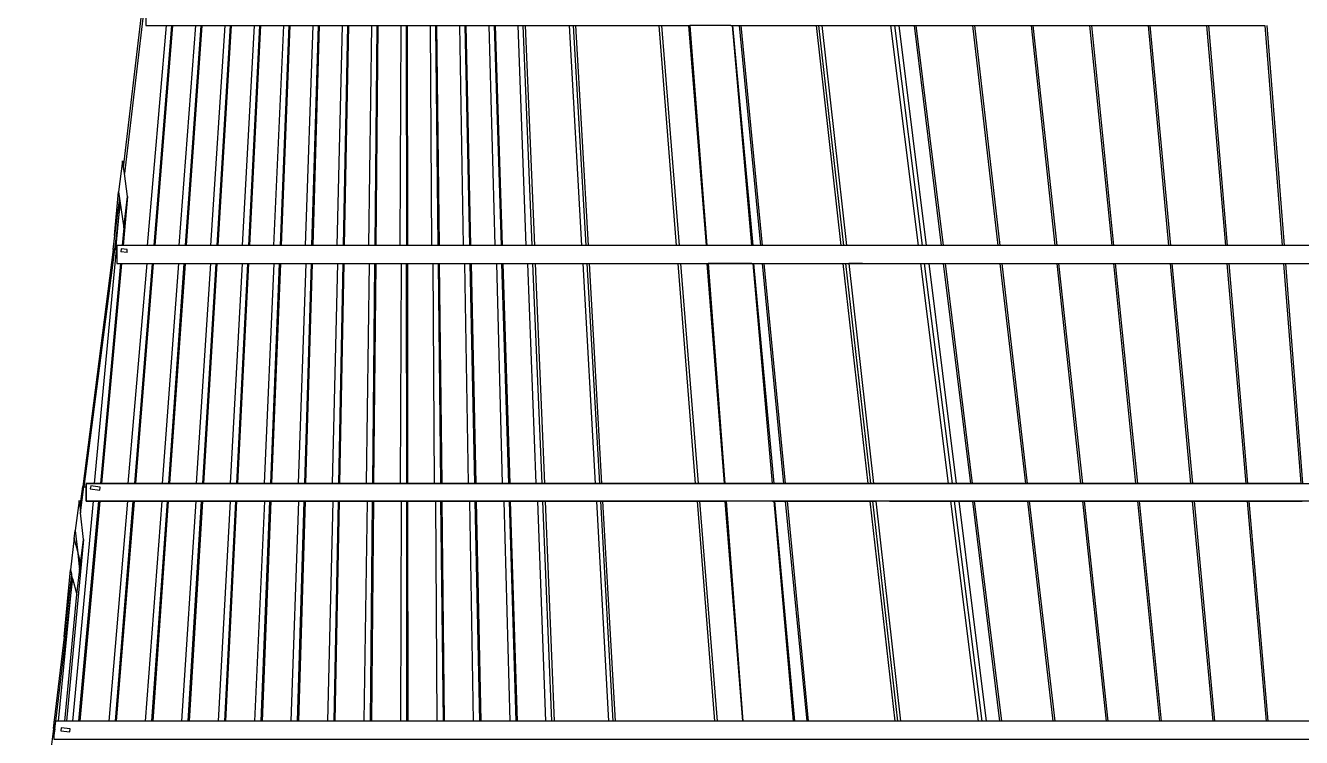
# Model space of a CAD drawing. Header units: millimetres. Extents: x 90964 to 877642, y 656808 to 1438307.
# Drawn here: x 800742 to 822200, y 1217754 to 1229727 of the extents above; entities that cross this region are included whole.
import ezdxf

# ---------------------------------------------------------------- set-up
doc = ezdxf.new("R2010")
doc.units = ezdxf.units.MM
doc.header["$LTSCALE"] = 300
doc.layers.add('ProfileEdges', color=7, linetype='Continuous')
doc.layers.add('SectionCutEdges', color=7, linetype='Continuous')

msp = doc.modelspace()

# ---------------------------------------------------------------- linework, layer by layer
at = {"color": 251}
for p, q in [((802794.7, 1226026.5), (803112.3, 1229726.5)), ((803196.8, 1229726.5), (802897.5, 1226026.5)), ((803214.4, 1229726.5), (802915.1, 1226026.5)), ((803326, 1226026.5), (803605.8, 1229726.5)), ((803690.2, 1229726.5), (803428.7, 1226026.5)), ((803707.8, 1229726.5), (803446.3, 1226026.5)), ((803857.3, 1226026.5), (804099.3, 1229726.5)), ((804183.6, 1229726.5), (803959.9, 1226026.5)), ((804201.2, 1229726.5), (803977.6, 1226026.5)), ((804388.6, 1226026.5), (804592.8, 1229726.5)), ((804677, 1229726.5), (804491.1, 1226026.5)), ((804694.7, 1229726.5), (804508.8, 1226026.5)), ((804919.8, 1226026.5), (805086.2, 1229726.5)), ((805170.4, 1229726.5), (805022.3, 1226026.5)), ((805188.1, 1229726.5), (805040, 1226026.5)), ((805451.1, 1226026.5), (805579.7, 1229726.5)), ((805663.8, 1229726.5), (805553.5, 1226026.5)), ((805681.5, 1229726.5), (805571.2, 1226026.5)), ((805982.4, 1226026.5), (806073.2, 1229726.5)), ((806157.3, 1229726.5), (806084.8, 1226026.5)), ((806174.9, 1229726.5), (806102.5, 1226026.5)), ((806513.6, 1226026.5), (806566.6, 1229726.5)), ((806650.7, 1229726.5), (806616, 1226026.5)), ((806668.4, 1229726.5), (806633.7, 1226026.5)), ((807044.9, 1226026.5), (807060.1, 1229726.5)), ((807144.2, 1229726.5), (807147.3, 1226026.5)), ((807161.8, 1229726.5), (807165, 1226026.5)), ((807576.2, 1226026.5), (807553.6, 1229726.5)), ((807637.6, 1229726.5), (807678.6, 1226026.5)), ((807655.3, 1229726.5), (807696.2, 1226026.5)), ((808107.4, 1226026.5), (808047, 1229726.5)), ((808131.1, 1229726.5), (808209.8, 1226026.5)), ((808148.8, 1229726.5), (808227.5, 1226026.5)), ((808638.7, 1226026.5), (808540.5, 1229726.5)), ((808624.6, 1229726.5), (808741.1, 1226026.5)), ((808642.3, 1229726.5), (808758.8, 1226026.5)), ((809161.4, 1226026.5), (809025.4, 1229726.5)), ((809264.5, 1226026.5), (809110.2, 1229726.5)), ((809146.7, 1229726.5), (809301, 1226026.5)), ((810095.9, 1226026.5), (809891.7, 1229726.5)), ((809952.7, 1229726.5), (810164.5, 1226026.5)), ((809990.7, 1229726.5), (810202.5, 1226026.5)), ((811690.3, 1226026.5), (811398.8, 1229726.5)), ((811738.9, 1226026.5), (811442.1, 1229726.5)), ((812194.7, 1226026.5), (811898.7, 1229726.5)), ((811916.4, 1229726.5), (812197.7, 1226026.5)), ((812954.3, 1226026.5), (812629.2, 1229726.5)), ((812631.6, 1229726.5), (812972.2, 1226026.5)), ((812744.9, 1229726.5), (813104.3, 1226026.5)), ((813133.4, 1226026.5), (812777, 1229726.5)), ((814035.5, 1229726.5), (814455.6, 1226026.5)), ((814079.3, 1229726.5), (814499.3, 1226026.5)), ((814133.9, 1229726.5), (814546.1, 1226026.5)), ((815758.6, 1226026.5), (815292.2, 1229726.5)), ((815354.8, 1229726.5), (815821.2, 1226026.5)), ((815895.2, 1226026.5), (815434.6, 1229726.5)), ((815684, 1229726.5), (816139.8, 1226026.5)), ((815715.7, 1229726.5), (816171.5, 1226026.5)), ((816667.7, 1229726.5), (817095.8, 1226026.5)), ((816699.4, 1229726.5), (817127.5, 1226026.5)), ((817651.4, 1229726.5), (818051.8, 1226026.5)), ((817683.1, 1229726.5), (818083.6, 1226026.5)), ((818635.1, 1229726.5), (819007.9, 1226026.5)), ((818666.8, 1229726.5), (819039.6, 1226026.5)), ((819618.8, 1229726.5), (819963.9, 1226026.5)), ((819650.5, 1229726.5), (819995.6, 1226026.5)), ((820602.5, 1229726.5), (820919.9, 1226026.5)), ((820634.2, 1229726.5), (820951.6, 1226026.5)), ((821586.2, 1229726.5), (821875.9, 1226026.5)), ((821617.9, 1229726.5), (821907.7, 1226026.5)), ((802240.5, 1226193.7), (802307.7, 1226930.6)), ((802458.9, 1226849.2), (802384, 1226026.5)), ((802263, 1225958.8), (802334.9, 1226731.9)), ((802393.6, 1226326.6), (802366.3, 1226026.5)), ((801904.5, 1222026.5), (802269.9, 1225956.6)), ((802238.1, 1225958.7), (802246.7, 1225958.7)), ((802246.7, 1225958), (802243.4, 1225958.1)), ((802246.7, 1225958.7), (802246.7, 1225958)), ((802246.7, 1225958.7), (802252.9, 1225958.7)), ((802258.8, 1225958), (802246.7, 1225958)), ((802252.9, 1225958.7), (802263, 1225958.8)), ((802252.9, 1225958.7), (802258.8, 1225958)), ((802270, 1225957.9), (802258.8, 1225958)), ((802269.8, 1225956.6), (802269.9, 1225956.6)), ((802269.9, 1225956.6), (802275.5, 1225955.9)), ((802337.6, 1225726.5), (802000.5, 1222026.5)), ((802356.5, 1225726.5), (802019.4, 1222026.5)), ((802470.8, 1222026.5), (802788.2, 1225726.5)), ((802871.8, 1225726.5), (802572.5, 1222026.5)), ((802890.8, 1225726.5), (802591.5, 1222026.5)), ((803043, 1222026.5), (803322.5, 1225726.5)), ((803406.1, 1225726.5), (803144.6, 1222026.5)), ((803425, 1225726.5), (803163.5, 1222026.5)), ((803615.1, 1222026.5), (803856.9, 1225726.5)), ((803940.3, 1225726.5), (803716.6, 1222026.5)), ((803959.3, 1225726.5), (803735.6, 1222026.5)), ((804187.3, 1222026.5), (804391.2, 1225726.5)), ((804474.6, 1225726.5), (804288.7, 1222026.5)), ((804493.6, 1225726.5), (804307.7, 1222026.5)), ((804759.4, 1222026.5), (804925.6, 1225726.5)), ((805008.9, 1225726.5), (804860.8, 1222026.5)), ((805027.9, 1225726.5), (804879.8, 1222026.5)), ((805331.5, 1222026.5), (805459.9, 1225726.5)), ((805543.2, 1225726.5), (805432.9, 1222026.5)), ((805562.2, 1225726.5), (805451.9, 1222026.5)), ((805903.7, 1222026.5), (805994.2, 1225726.5)), ((806077.5, 1225726.5), (806005, 1222026.5)), ((806096.5, 1225726.5), (806024, 1222026.5)), ((806475.8, 1222026.5), (806528.6, 1225726.5)), ((806611.8, 1225726.5), (806577.1, 1222026.5)), ((806630.8, 1225726.5), (806596.1, 1222026.5)), ((807047.9, 1222026.5), (807062.9, 1225726.5)), ((807146.1, 1225726.5), (807149.2, 1222026.5)), ((807165.1, 1225726.5), (807168.2, 1222026.5)), ((807620.1, 1222026.5), (807597.2, 1225726.5)), ((807680.5, 1225726.5), (807721.4, 1222026.5)), ((807699.4, 1225726.5), (807740.4, 1222026.5)), ((808192.2, 1222026.5), (808131.5, 1225726.5)), ((808214.8, 1225726.5), (808293.5, 1222026.5)), ((808233.8, 1225726.5), (808312.5, 1222026.5)), ((808764.3, 1222026.5), (808665.9, 1225726.5)), ((808749.1, 1225726.5), (808865.7, 1222026.5)), ((808768.1, 1225726.5), (808884.6, 1222026.5)), ((809327.2, 1222026.5), (809191, 1225726.5)), ((809429.3, 1222026.5), (809275, 1225726.5)), ((809313.5, 1225726.5), (809467.8, 1222026.5)), ((810325, 1222026.5), (810120.3, 1225726.5)), ((810180.8, 1225726.5), (810392.6, 1222026.5)), ((810219.1, 1225726.5), (810430.9, 1222026.5)), ((812011.3, 1222026.5), (811719.5, 1225726.5)), ((812058.5, 1222026.5), (811761.7, 1225726.5)), ((812498.5, 1222026.5), (812202.9, 1225726.5)), ((812220.3, 1225726.5), (812501.6, 1222026.5)), ((813305.8, 1222026.5), (812980.7, 1225726.5)), ((812983.5, 1225726.5), (813323.6, 1222026.5)), ((813132.2, 1225726.5), (813491.6, 1222026.5)), ((813522, 1222026.5), (813165.5, 1225726.5)), ((814489, 1225726.5), (814909, 1222026.5)), ((814532.4, 1225726.5), (814952.5, 1222026.5)), ((814587.8, 1225726.5), (815000.3, 1222026.5)), ((816262.6, 1222026.5), (815796.2, 1225726.5)), ((815856.6, 1225726.5), (816323, 1222026.5)), ((816398.7, 1222026.5), (815938.2, 1225726.5)), ((816176, 1225726.5), (816631.7, 1222026.5)), ((816206.6, 1225726.5), (816662.4, 1222026.5)), ((817129.8, 1225726.5), (817557.9, 1222026.5)), ((817160.4, 1225726.5), (817588.5, 1222026.5)), ((818083.5, 1225726.5), (818484, 1222026.5)), ((818114.2, 1225726.5), (818514.6, 1222026.5)), ((819037.3, 1225726.5), (819410.1, 1222026.5)), ((819068, 1225726.5), (819440.7, 1222026.5)), ((819991.1, 1225726.5), (820336.2, 1222026.5)), ((820021.8, 1225726.5), (820366.8, 1222026.5)), ((820944.9, 1225726.5), (821262.3, 1222026.5)), ((820975.5, 1225726.5), (821292.9, 1222026.5)), ((821898.7, 1225726.5), (822188.4, 1222026.5)), ((821929.3, 1225726.5), (822219, 1222026.5)), ((801698.1, 1221973.6), (801704.2, 1221973.6)), ((801730.8, 1221969.9), (801762, 1221970)), ((801539.7, 1218026.5), (801883.7, 1221726.5)), ((801971.7, 1221726.5), (801634.6, 1218026.5)), ((801991.9, 1221726.5), (801654.8, 1218026.5)), ((802147, 1218026.5), (802464.1, 1221726.5)), ((802546.8, 1221726.5), (802247.5, 1218026.5)), ((802567, 1221726.5), (802267.7, 1218026.5)), ((802760, 1218026.5), (803039.3, 1221726.5)), ((803121.9, 1221726.5), (802860.4, 1218026.5)), ((803142.2, 1221726.5), (802880.7, 1218026.5)), ((803373, 1218026.5), (803614.5, 1221726.5)), ((803697.1, 1221726.5), (803473.4, 1218026.5)), ((803717.3, 1221726.5), (803493.6, 1218026.5)), ((803986, 1218026.5), (804189.7, 1221726.5)), ((804272.2, 1221726.5), (804086.3, 1218026.5)), ((804292.4, 1221726.5), (804106.6, 1218026.5)), ((804599, 1218026.5), (804764.9, 1221726.5)), ((804847.4, 1221726.5), (804699.3, 1218026.5)), ((804867.6, 1221726.5), (804719.5, 1218026.5)), ((805212, 1218026.5), (805340.1, 1221726.5)), ((805422.5, 1221726.5), (805312.2, 1218026.5)), ((805442.8, 1221726.5), (805332.5, 1218026.5)), ((805825, 1218026.5), (805915.3, 1221726.5)), ((805997.7, 1221726.5), (805925.2, 1218026.5)), ((806017.9, 1221726.5), (805945.4, 1218026.5)), ((806438, 1218026.5), (806490.5, 1221726.5)), ((806572.9, 1221726.5), (806538.2, 1218026.5)), ((806593.1, 1221726.5), (806558.4, 1218026.5)), ((807051, 1218026.5), (807065.7, 1221726.5)), ((807148.1, 1221726.5), (807151.2, 1218026.5)), ((807168.3, 1221726.5), (807171.4, 1218026.5)), ((807664, 1218026.5), (807640.9, 1221726.5)), ((807723.2, 1221726.5), (807764.2, 1218026.5)), ((807743.5, 1221726.5), (807784.4, 1218026.5)), ((808277, 1218026.5), (808216.1, 1221726.5)), ((808298.4, 1221726.5), (808377.2, 1218026.5)), ((808318.7, 1221726.5), (808397.4, 1218026.5)), ((808890, 1218026.5), (808791.3, 1221726.5)), ((808873.7, 1221726.5), (808990.2, 1218026.5)), ((808893.9, 1221726.5), (809010.4, 1218026.5)), ((809493.1, 1218026.5), (809356.6, 1221726.5)), ((809594.1, 1218026.5), (809439.8, 1221726.5)), ((809480.2, 1221726.5), (809634.5, 1218026.5)), ((810554, 1218026.5), (810349.1, 1221726.5)), ((810408.9, 1221726.5), (810620.7, 1218026.5)), ((810447.6, 1221726.5), (810659.4, 1218026.5)), ((812332.3, 1218026.5), (812040.1, 1221726.5)), ((812378.3, 1218026.5), (812081.5, 1221726.5)), ((812802.3, 1218026.5), (812507.1, 1221726.5)), ((812524.3, 1221726.5), (812805.5, 1218026.5)), ((813657.2, 1218026.5), (813332.1, 1221726.5)), ((813335.3, 1221726.5), (813674.9, 1218026.5)), ((813519.7, 1221726.5), (813879, 1218026.5)), ((813910.5, 1218026.5), (813554.1, 1221726.5)), ((814942.5, 1221726.5), (815362.5, 1218026.5)), ((814985.6, 1221726.5), (815405.7, 1218026.5)), ((815041.7, 1221726.5), (815454.4, 1218026.5)), ((816766.6, 1218026.5), (816300.2, 1221726.5)), ((816358.5, 1221726.5), (816824.9, 1218026.5)), ((816902.2, 1218026.5), (816441.7, 1221726.5)), ((816668, 1221726.5), (817123.8, 1218026.5)), ((816697.5, 1221726.5), (817153.3, 1218026.5)), ((817591.9, 1221726.5), (818020, 1218026.5)), ((817621.4, 1221726.5), (818049.5, 1218026.5)), ((818515.8, 1221726.5), (818916.2, 1218026.5)), ((818545.3, 1221726.5), (818945.7, 1218026.5)), ((819439.6, 1221726.5), (819812.4, 1218026.5)), ((819469.2, 1221726.5), (819841.9, 1218026.5)), ((820363.5, 1221726.5), (820708.6, 1218026.5)), ((820393, 1221726.5), (820738.1, 1218026.5)), ((821287.3, 1221726.5), (821604.7, 1218026.5)), ((821316.9, 1221726.5), (821634.3, 1218026.5)), ((801562.8, 1221098.2), (801575.6, 1221233.5)), ((801719.4, 1221080.5), (801429.2, 1218026.5)), ((801390.3, 1219449.1), (801497, 1220572.5)), ((801299.2, 1218026.5), (801534.2, 1220429.7)), ((801401.3, 1218026.5), (801604.2, 1220161))]:
    msp.add_line(p, q, dxfattribs=at)
at = {"layer": 'ProfileEdges'}
for points in [[(822792.2, 1226026.5), (802275.5, 1226026.5), (802275.5, 1225726.5), (822792.2, 1225726.5)], [(801762, 1222026.5), (822792.2, 1222026.5), (822792.2, 1221726.5), (801762, 1221726.5)], [(801220.1, 1217726.5), (822792.2, 1217726.5), (822792.2, 1218026.5), (801220.1, 1218026.5)]]:
    msp.add_lwpolyline(points, close=True, dxfattribs=at)
at = {"layer": 'SectionCutEdges', "color": 251}
for p, q in [((802389.2, 1227338.9), (802697, 1229949.8)), ((802723.4, 1229947), (802403.8, 1227236.1)), ((802766.1, 1229945.7), (802766.1, 1229726.5)), ((802766.1, 1229726.5), (803112.3, 1229726.5)), ((803112.3, 1229726.5), (803156.4, 1229726.5)), ((803156.4, 1229726.5), (803196.8, 1229726.5)), ((803196.8, 1229726.5), (803214.4, 1229726.5)), ((803214.4, 1229726.5), (803605.8, 1229726.5)), ((803605.8, 1229726.5), (803646.9, 1229726.5)), ((803646.9, 1229726.5), (803690.2, 1229726.5)), ((803690.2, 1229726.5), (803707.8, 1229726.5)), ((803707.8, 1229726.5), (804099.3, 1229726.5)), ((804099.3, 1229726.5), (804137.4, 1229726.5)), ((804137.4, 1229726.5), (804183.6, 1229726.5)), ((804183.6, 1229726.5), (804201.2, 1229726.5)), ((804201.2, 1229726.5), (804592.8, 1229726.5)), ((804592.8, 1229726.5), (804627.9, 1229726.5)), ((804627.9, 1229726.5), (804677, 1229726.5)), ((804677, 1229726.5), (804694.7, 1229726.5)), ((804694.7, 1229726.5), (805086.2, 1229726.5)), ((805086.2, 1229726.5), (805118.4, 1229726.5)), ((805118.4, 1229726.5), (805170.4, 1229726.5)), ((805170.4, 1229726.5), (805188.1, 1229726.5)), ((805188.1, 1229726.5), (805579.7, 1229726.5)), ((805579.7, 1229726.5), (805608.9, 1229726.5)), ((805608.9, 1229726.5), (805663.8, 1229726.5)), ((805663.8, 1229726.5), (805681.5, 1229726.5)), ((805681.5, 1229726.5), (806073.2, 1229726.5)), ((806073.2, 1229726.5), (806099.4, 1229726.5)), ((806099.4, 1229726.5), (806157.3, 1229726.5)), ((806157.3, 1229726.5), (806174.9, 1229726.5)), ((806174.9, 1229726.5), (806566.6, 1229726.5)), ((806566.6, 1229726.5), (806589.9, 1229726.5)), ((806589.9, 1229726.5), (806650.7, 1229726.5)), ((806650.7, 1229726.5), (806668.4, 1229726.5)), ((806668.4, 1229726.5), (807060.1, 1229726.5)), ((807060.1, 1229726.5), (807080.4, 1229726.5)), ((807080.4, 1229726.5), (807144.2, 1229726.5)), ((807144.2, 1229726.5), (807161.8, 1229726.5)), ((807161.8, 1229726.5), (807553.6, 1229726.5)), ((807553.6, 1229726.5), (807570.9, 1229726.5)), ((807570.9, 1229726.5), (807637.6, 1229726.5)), ((807637.6, 1229726.5), (807655.3, 1229726.5)), ((807655.3, 1229726.5), (808047, 1229726.5)), ((808047, 1229726.5), (808061.4, 1229726.5)), ((808061.4, 1229726.5), (808131.1, 1229726.5)), ((808131.1, 1229726.5), (808148.8, 1229726.5)), ((808148.8, 1229726.5), (808540.5, 1229726.5)), ((808540.5, 1229726.5), (808551.9, 1229726.5)), ((808551.9, 1229726.5), (808624.6, 1229726.5)), ((808624.6, 1229726.5), (808642.3, 1229726.5)), ((808642.3, 1229726.5), (809025.4, 1229726.5)), ((809025.4, 1229726.5), (809034.2, 1229726.5)), ((809034.2, 1229726.5), (809110.2, 1229726.5)), ((809110.2, 1229726.5), (809123.3, 1229726.5)), ((809123.3, 1229726.5), (809146.7, 1229726.5)), ((809146.7, 1229726.5), (809815.4, 1229726.5)), ((809815.4, 1229726.5), (809891.7, 1229726.5)), ((809891.7, 1229726.5), (809913.2, 1229726.5)), ((809913.2, 1229726.5), (809952.7, 1229726.5)), ((809952.7, 1229726.5), (809990.7, 1229726.5)), ((809990.7, 1229726.5), (810103.1, 1229726.5)), ((810103.1, 1229726.5), (811280.9, 1229726.5)), ((811280.9, 1229726.5), (811398.8, 1229726.5)), ((811398.8, 1229726.5), (811409.6, 1229726.5)), ((811409.6, 1229726.5), (811442.1, 1229726.5)), ((811442.1, 1229726.5), (811447.9, 1229726.5)), ((811447.9, 1229726.5), (811470.8, 1229726.5)), ((811470.8, 1229726.5), (811898.7, 1229726.5)), ((811898.7, 1229726.5), (811916.1, 1229726.5)), ((811916.1, 1229726.5), (811916.4, 1229726.5)), ((812602.7, 1229726.5), (811916.4, 1229726.5)), ((812602.7, 1229726.5), (812629.2, 1229726.5)), ((812629.2, 1229726.5), (812631.6, 1229726.5)), ((812631.6, 1229726.5), (812732.9, 1229726.5)), ((812732.9, 1229726.5), (812744.9, 1229726.5)), ((812744.9, 1229726.5), (812762.6, 1229726.5)), ((812762.6, 1229726.5), (812777, 1229726.5)), ((812777, 1229726.5), (813078, 1229726.5)), ((813078, 1229726.5), (813712.6, 1229726.5)), ((813712.6, 1229726.5), (814035.5, 1229726.5)), ((814035.5, 1229726.5), (814079.3, 1229726.5)), ((814079.3, 1229726.5), (814095, 1229726.5)), ((814095, 1229726.5), (814133.9, 1229726.5)), ((814133.9, 1229726.5), (814378.4, 1229726.5)), ((814378.4, 1229726.5), (815156.2, 1229726.5)), ((815156.2, 1229726.5), (815292.2, 1229726.5)), ((815292.2, 1229726.5), (815325.6, 1229726.5)), ((815325.6, 1229726.5), (815354.8, 1229726.5)), ((815354.8, 1229726.5), (815385.9, 1229726.5)), ((815385.9, 1229726.5), (815434.6, 1229726.5)), ((815434.6, 1229726.5), (815684, 1229726.5)), ((815684, 1229726.5), (815715.7, 1229726.5)), ((815715.7, 1229726.5), (815748.1, 1229726.5)), ((815748.1, 1229726.5), (815801.1, 1229726.5)), ((815801.1, 1229726.5), (816667.7, 1229726.5)), ((816667.7, 1229726.5), (816699.4, 1229726.5)), ((816699.4, 1229726.5), (816734.1, 1229726.5)), ((816734.1, 1229726.5), (816784.7, 1229726.5)), ((816784.7, 1229726.5), (817651.4, 1229726.5)), ((817651.4, 1229726.5), (817683.1, 1229726.5)), ((817683.1, 1229726.5), (817720.2, 1229726.5)), ((817720.2, 1229726.5), (817768.3, 1229726.5)), ((817768.3, 1229726.5), (818635.1, 1229726.5)), ((818635.1, 1229726.5), (818666.8, 1229726.5)), ((818666.8, 1229726.5), (818706.3, 1229726.5)), ((818706.3, 1229726.5), (818751.9, 1229726.5)), ((818751.9, 1229726.5), (819618.8, 1229726.5)), ((819618.8, 1229726.5), (819650.5, 1229726.5)), ((819650.5, 1229726.5), (819692.4, 1229726.5)), ((819692.4, 1229726.5), (819735.5, 1229726.5)), ((819735.5, 1229726.5), (820602.5, 1229726.5)), ((820602.5, 1229726.5), (820634.2, 1229726.5)), ((820634.2, 1229726.5), (820678.5, 1229726.5)), ((820678.5, 1229726.5), (820719.1, 1229726.5)), ((820719.1, 1229726.5), (821586.2, 1229726.5)), ((802372.9, 1227453.2), (802307.7, 1226930.6)), ((802389.2, 1227338.9), (802372.9, 1227453.2)), ((802388.4, 1227331.9), (802389.2, 1227338.6)), ((802388.4, 1227331.9), (802403.5, 1227233)), ((802389.2, 1227338.6), (802389.2, 1227338.9)), ((802403.8, 1227236.1), (802389.2, 1227338.9)), ((802403.8, 1227235.8), (802403.5, 1227233)), ((802403.8, 1227235.8), (802403.8, 1227236.1)), ((802458.9, 1226849.2), (802403.8, 1227236.1)), ((802320.3, 1226828.2), (802240.5, 1226193.7)), ((802307.7, 1226930.6), (802393.6, 1226326.6)), ((802334.9, 1226731.9), (802320.3, 1226828.2)), ((802393.6, 1226326.6), (802458.9, 1226849.2)), ((802334.9, 1226731.9), (802238.1, 1225958.7)), ((802240.5, 1226193.7), (802211.4, 1225961.6)), ((802216.7, 1225961), (801704.2, 1221973.6)), ((801730.8, 1221969.9), (802243.4, 1225958.1)), ((802211.4, 1225961.6), (802216.7, 1225961)), ((802238.1, 1225958.7), (802216.7, 1225961)), ((802216.7, 1225961), (802238.1, 1225958.7)), ((802216.7, 1225961), (802216.7, 1225961)), ((802243.4, 1225958.1), (802238.1, 1225958.7)), ((802295.8, 1226026.5), (802275.5, 1226026.5)), ((802275.5, 1226026.5), (802275.5, 1225955.9)), ((802275.5, 1225955.9), (802275.5, 1225726.5)), ((802366.3, 1226026.5), (802295.8, 1226026.5)), ((802349.3, 1225971.3), (802342.9, 1225921.7)), ((802449.4, 1225909.7), (802342.9, 1225921.7)), ((802449.4, 1225960), (802349.3, 1225971.3)), ((802384, 1226026.5), (802366.3, 1226026.5)), ((802794.7, 1226026.5), (802384, 1226026.5)), ((802449.4, 1225909.7), (802449.4, 1225960)), ((802827.1, 1226026.5), (802794.7, 1226026.5)), ((802897.5, 1226026.5), (802827.1, 1226026.5)), ((802915.1, 1226026.5), (802897.5, 1226026.5)), ((803326, 1226026.5), (802915.1, 1226026.5)), ((803358.3, 1226026.5), (803326, 1226026.5)), ((803428.7, 1226026.5), (803358.3, 1226026.5)), ((803446.3, 1226026.5), (803428.7, 1226026.5)), ((803857.3, 1226026.5), (803446.3, 1226026.5)), ((803889.6, 1226026.5), (803857.3, 1226026.5)), ((803959.9, 1226026.5), (803889.6, 1226026.5)), ((803977.6, 1226026.5), (803959.9, 1226026.5)), ((804388.6, 1226026.5), (803977.6, 1226026.5)), ((804420.8, 1226026.5), (804388.6, 1226026.5)), ((804491.1, 1226026.5), (804420.8, 1226026.5)), ((804508.8, 1226026.5), (804491.1, 1226026.5)), ((804919.8, 1226026.5), (804508.8, 1226026.5)), ((804952.1, 1226026.5), (804919.8, 1226026.5)), ((805022.3, 1226026.5), (804952.1, 1226026.5)), ((805040, 1226026.5), (805022.3, 1226026.5)), ((805451.1, 1226026.5), (805040, 1226026.5)), ((805483.4, 1226026.5), (805451.1, 1226026.5)), ((805553.5, 1226026.5), (805483.4, 1226026.5)), ((805571.2, 1226026.5), (805553.5, 1226026.5)), ((805982.4, 1226026.5), (805571.2, 1226026.5)), ((806014.6, 1226026.5), (805982.4, 1226026.5)), ((806084.8, 1226026.5), (806014.6, 1226026.5)), ((806102.5, 1226026.5), (806084.8, 1226026.5)), ((806513.6, 1226026.5), (806102.5, 1226026.5)), ((806545.9, 1226026.5), (806513.6, 1226026.5)), ((806616, 1226026.5), (806545.9, 1226026.5)), ((806633.7, 1226026.5), (806616, 1226026.5)), ((807044.9, 1226026.5), (806633.7, 1226026.5)), ((807077.1, 1226026.5), (807044.9, 1226026.5)), ((807147.3, 1226026.5), (807077.1, 1226026.5)), ((807165, 1226026.5), (807147.3, 1226026.5)), ((807576.2, 1226026.5), (807165, 1226026.5)), ((807608.4, 1226026.5), (807576.2, 1226026.5)), ((807678.6, 1226026.5), (807608.4, 1226026.5)), ((807696.2, 1226026.5), (807678.6, 1226026.5)), ((808107.4, 1226026.5), (807696.2, 1226026.5)), ((808139.7, 1226026.5), (808107.4, 1226026.5)), ((808209.8, 1226026.5), (808139.7, 1226026.5)), ((808227.5, 1226026.5), (808209.8, 1226026.5)), ((808638.7, 1226026.5), (808227.5, 1226026.5)), ((808670.9, 1226026.5), (808638.7, 1226026.5)), ((808741.1, 1226026.5), (808670.9, 1226026.5)), ((808758.8, 1226026.5), (808741.1, 1226026.5)), ((809161.4, 1226026.5), (808758.8, 1226026.5)), ((809193.4, 1226026.5), (809161.4, 1226026.5)), ((809264.5, 1226026.5), (809193.4, 1226026.5)), ((809277.6, 1226026.5), (809264.5, 1226026.5)), ((809301, 1226026.5), (809277.6, 1226026.5)), ((810001.4, 1226026.5), (809301, 1226026.5)), ((810095.9, 1226026.5), (810001.4, 1226026.5)), ((810119.2, 1226026.5), (810095.9, 1226026.5)), ((810164.5, 1226026.5), (810119.2, 1226026.5)), ((810202.5, 1226026.5), (810164.5, 1226026.5)), ((810211.2, 1226026.5), (810202.5, 1226026.5)), ((811595.1, 1226026.5), (810211.2, 1226026.5)), ((811690.3, 1226026.5), (811595.1, 1226026.5)), ((811699.9, 1226026.5), (811690.3, 1226026.5)), ((811738.9, 1226026.5), (811699.9, 1226026.5)), ((811753.6, 1226026.5), (811738.9, 1226026.5)), ((812194.7, 1226026.5), (811753.6, 1226026.5)), ((812197.3, 1226026.5), (812194.7, 1226026.5)), ((812197.7, 1226026.5), (812197.3, 1226026.5)), ((812954.3, 1226026.5), (812197.7, 1226026.5)), ((812972.2, 1226026.5), (812954.3, 1226026.5)), ((813077.1, 1226026.5), (812972.2, 1226026.5)), ((813104.3, 1226026.5), (813077.1, 1226026.5)), ((813129.4, 1226026.5), (813104.3, 1226026.5)), ((813133.4, 1226026.5), (813129.4, 1226026.5)), ((813223.8, 1226026.5), (813133.4, 1226026.5)), ((814351.7, 1226026.5), (813223.8, 1226026.5)), ((814455.6, 1226026.5), (814351.7, 1226026.5)), ((814499.3, 1226026.5), (814455.6, 1226026.5)), ((814534.1, 1226026.5), (814499.3, 1226026.5)), ((814546.1, 1226026.5), (814534.1, 1226026.5)), ((814599.9, 1226026.5), (814546.1, 1226026.5)), ((815751.6, 1226026.5), (814599.9, 1226026.5)), ((815758.6, 1226026.5), (815751.6, 1226026.5)), ((815792, 1226026.5), (815758.6, 1226026.5)), ((815821.2, 1226026.5), (815792, 1226026.5)), ((815878.7, 1226026.5), (815821.2, 1226026.5)), ((815895.2, 1226026.5), (815878.7, 1226026.5)), ((816139.8, 1226026.5), (815895.2, 1226026.5)), ((816171.5, 1226026.5), (816139.8, 1226026.5)), ((816230.2, 1226026.5), (816171.5, 1226026.5)), ((816241.7, 1226026.5), (816230.2, 1226026.5)), ((817095.8, 1226026.5), (816241.7, 1226026.5)), ((817127.5, 1226026.5), (817095.8, 1226026.5)), ((817186.1, 1226026.5), (817127.5, 1226026.5)), ((817197.7, 1226026.5), (817186.1, 1226026.5)), ((818051.8, 1226026.5), (817197.7, 1226026.5)), ((818083.6, 1226026.5), (818051.8, 1226026.5)), ((818142.1, 1226026.5), (818083.6, 1226026.5)), ((818153.6, 1226026.5), (818142.1, 1226026.5)), ((819007.9, 1226026.5), (818153.6, 1226026.5)), ((819039.6, 1226026.5), (819007.9, 1226026.5)), ((819098.1, 1226026.5), (819039.6, 1226026.5)), ((819109.5, 1226026.5), (819098.1, 1226026.5)), ((819963.9, 1226026.5), (819109.5, 1226026.5)), ((819995.6, 1226026.5), (819963.9, 1226026.5)), ((820054, 1226026.5), (819995.6, 1226026.5)), ((820065.5, 1226026.5), (820054, 1226026.5)), ((820919.9, 1226026.5), (820065.5, 1226026.5)), ((820951.6, 1226026.5), (820919.9, 1226026.5)), ((821010, 1226026.5), (820951.6, 1226026.5)), ((821021.4, 1226026.5), (821010, 1226026.5)), ((821875.9, 1226026.5), (821021.4, 1226026.5)), ((802275.5, 1225726.5), (802300.9, 1225726.5)), ((802300.9, 1225726.5), (802337.6, 1225726.5)), ((802337.6, 1225726.5), (802356.5, 1225726.5)), ((802356.5, 1225726.5), (802788.2, 1225726.5)), ((802788.2, 1225726.5), (802832.3, 1225726.5)), ((802832.3, 1225726.5), (802871.8, 1225726.5)), ((802871.8, 1225726.5), (802890.8, 1225726.5)), ((802890.8, 1225726.5), (803322.5, 1225726.5)), ((803322.5, 1225726.5), (803363.7, 1225726.5)), ((803363.7, 1225726.5), (803406.1, 1225726.5)), ((803406.1, 1225726.5), (803425, 1225726.5)), ((803425, 1225726.5), (803856.9, 1225726.5)), ((803856.9, 1225726.5), (803895.1, 1225726.5)), ((803895.1, 1225726.5), (803940.3, 1225726.5)), ((803940.3, 1225726.5), (803959.3, 1225726.5)), ((803959.3, 1225726.5), (804391.2, 1225726.5)), ((804391.2, 1225726.5), (804426.5, 1225726.5)), ((804426.5, 1225726.5), (804474.6, 1225726.5)), ((804474.6, 1225726.5), (804493.6, 1225726.5)), ((804493.6, 1225726.5), (804925.6, 1225726.5)), ((804925.6, 1225726.5), (804957.9, 1225726.5)), ((804957.9, 1225726.5), (805008.9, 1225726.5)), ((805008.9, 1225726.5), (805027.9, 1225726.5)), ((805027.9, 1225726.5), (805459.9, 1225726.5)), ((805459.9, 1225726.5), (805489.3, 1225726.5)), ((805489.3, 1225726.5), (805543.2, 1225726.5)), ((805543.2, 1225726.5), (805562.2, 1225726.5)), ((805562.2, 1225726.5), (805994.2, 1225726.5)), ((805994.2, 1225726.5), (806020.7, 1225726.5)), ((806020.7, 1225726.5), (806077.5, 1225726.5)), ((806077.5, 1225726.5), (806096.5, 1225726.5)), ((806096.5, 1225726.5), (806528.6, 1225726.5)), ((806528.6, 1225726.5), (806552.1, 1225726.5)), ((806552.1, 1225726.5), (806611.8, 1225726.5)), ((806611.8, 1225726.5), (806630.8, 1225726.5)), ((806630.8, 1225726.5), (807062.9, 1225726.5)), ((807062.9, 1225726.5), (807083.5, 1225726.5)), ((807083.5, 1225726.5), (807146.1, 1225726.5)), ((807146.1, 1225726.5), (807165.1, 1225726.5)), ((807165.1, 1225726.5), (807597.2, 1225726.5)), ((807597.2, 1225726.5), (807614.9, 1225726.5)), ((807614.9, 1225726.5), (807680.5, 1225726.5)), ((807680.5, 1225726.5), (807699.4, 1225726.5)), ((807699.4, 1225726.5), (808131.5, 1225726.5)), ((808131.5, 1225726.5), (808146.3, 1225726.5)), ((808146.3, 1225726.5), (808214.8, 1225726.5)), ((808214.8, 1225726.5), (808233.8, 1225726.5)), ((808233.8, 1225726.5), (808665.9, 1225726.5)), ((808665.9, 1225726.5), (808677.7, 1225726.5)), ((808677.7, 1225726.5), (808749.1, 1225726.5)), ((808749.1, 1225726.5), (808768.1, 1225726.5)), ((808768.1, 1225726.5), (809191, 1225726.5)), ((809191, 1225726.5), (809200.3, 1225726.5)), ((809200.3, 1225726.5), (809275, 1225726.5)), ((809275, 1225726.5), (809289.3, 1225726.5)), ((809289.3, 1225726.5), (809313.5, 1225726.5)), ((809313.5, 1225726.5), (810036, 1225726.5)), ((810036, 1225726.5), (810120.3, 1225726.5)), ((810120.3, 1225726.5), (810138.5, 1225726.5)), ((810138.5, 1225726.5), (810180.8, 1225726.5)), ((810180.8, 1225726.5), (810219.1, 1225726.5)), ((810219.1, 1225726.5), (810280.3, 1225726.5)), ((810280.3, 1225726.5), (811600.5, 1225726.5)), ((811600.5, 1225726.5), (811719.5, 1225726.5)), ((811719.5, 1225726.5), (811730.2, 1225726.5)), ((811730.2, 1225726.5), (811761.7, 1225726.5)), ((811761.7, 1225726.5), (811767.3, 1225726.5)), ((811767.3, 1225726.5), (811789.9, 1225726.5)), ((811789.9, 1225726.5), (812202.9, 1225726.5)), ((812202.9, 1225726.5), (812220.1, 1225726.5)), ((812220.1, 1225726.5), (812220.3, 1225726.5)), ((812954.3, 1225726.5), (812220.3, 1225726.5)), ((812954.3, 1225726.5), (812980.7, 1225726.5)), ((812980.7, 1225726.5), (812983.5, 1225726.5)), ((812983.5, 1225726.5), (813119.5, 1225726.5)), ((813119.5, 1225726.5), (813132.2, 1225726.5)), ((813132.2, 1225726.5), (813150.6, 1225726.5)), ((813150.6, 1225726.5), (813165.5, 1225726.5)), ((813165.5, 1225726.5), (813458.6, 1225726.5)), ((813458.6, 1225726.5), (814198.6, 1225726.5)), ((814198.6, 1225726.5), (814489, 1225726.5)), ((814489, 1225726.5), (814532.4, 1225726.5)), ((814532.4, 1225726.5), (814552.4, 1225726.5)), ((814552.4, 1225726.5), (814587.8, 1225726.5)), ((814819.9, 1225726.5), (814587.8, 1225726.5)), ((814819.9, 1225726.5), (815667.1, 1225726.5)), ((815667.1, 1225726.5), (815796.2, 1225726.5)), ((815796.2, 1225726.5), (815828.8, 1225726.5)), ((815828.8, 1225726.5), (815856.6, 1225726.5)), ((815856.6, 1225726.5), (815888, 1225726.5)), ((815888, 1225726.5), (815938.2, 1225726.5)), ((815938.2, 1225726.5), (816176, 1225726.5)), ((816176, 1225726.5), (816206.6, 1225726.5)), ((816206.6, 1225726.5), (816239.3, 1225726.5)), ((816239.3, 1225726.5), (816293.8, 1225726.5)), ((816293.8, 1225726.5), (817129.8, 1225726.5)), ((817129.8, 1225726.5), (817160.4, 1225726.5)), ((817160.4, 1225726.5), (817195.5, 1225726.5)), ((817195.5, 1225726.5), (817247.5, 1225726.5)), ((817247.5, 1225726.5), (818083.5, 1225726.5)), ((818083.5, 1225726.5), (818114.2, 1225726.5)), ((818114.2, 1225726.5), (818151.7, 1225726.5)), ((818151.7, 1225726.5), (818201.2, 1225726.5)), ((818201.2, 1225726.5), (819037.3, 1225726.5)), ((819037.3, 1225726.5), (819068, 1225726.5)), ((819068, 1225726.5), (819108, 1225726.5)), ((819108, 1225726.5), (819154.9, 1225726.5)), ((819154.9, 1225726.5), (819991.1, 1225726.5)), ((819991.1, 1225726.5), (820021.8, 1225726.5)), ((820021.8, 1225726.5), (820064.2, 1225726.5)), ((820064.2, 1225726.5), (820108.6, 1225726.5)), ((820108.6, 1225726.5), (820944.9, 1225726.5)), ((820944.9, 1225726.5), (820975.5, 1225726.5)), ((820975.5, 1225726.5), (821020.4, 1225726.5)), ((821020.4, 1225726.5), (821062.2, 1225726.5)), ((821062.2, 1225726.5), (821898.7, 1225726.5)), ((801904.5, 1222026.5), (801762, 1222026.5)), ((801762, 1222026.5), (801762, 1221970)), ((801930.7, 1222026.5), (801904.5, 1222026.5)), ((802000.5, 1222026.5), (801930.7, 1222026.5)), ((802019.4, 1222026.5), (802000.5, 1222026.5)), ((802470.8, 1222026.5), (802019.4, 1222026.5)), ((802502.9, 1222026.5), (802470.8, 1222026.5)), ((802572.5, 1222026.5), (802502.9, 1222026.5)), ((802591.5, 1222026.5), (802572.5, 1222026.5)), ((803043, 1222026.5), (802591.5, 1222026.5)), ((803075, 1222026.5), (803043, 1222026.5)), ((803144.6, 1222026.5), (803075, 1222026.5)), ((803163.5, 1222026.5), (803144.6, 1222026.5)), ((803615.1, 1222026.5), (803163.5, 1222026.5)), ((803647.1, 1222026.5), (803615.1, 1222026.5)), ((803716.6, 1222026.5), (803647.1, 1222026.5)), ((803735.6, 1222026.5), (803716.6, 1222026.5)), ((804187.3, 1222026.5), (803735.6, 1222026.5)), ((804219.2, 1222026.5), (804187.3, 1222026.5)), ((804288.7, 1222026.5), (804219.2, 1222026.5)), ((804307.7, 1222026.5), (804288.7, 1222026.5)), ((804759.4, 1222026.5), (804307.7, 1222026.5)), ((804791.4, 1222026.5), (804759.4, 1222026.5)), ((804860.8, 1222026.5), (804791.4, 1222026.5)), ((804879.8, 1222026.5), (804860.8, 1222026.5)), ((805331.5, 1222026.5), (804879.8, 1222026.5)), ((805363.5, 1222026.5), (805331.5, 1222026.5)), ((805432.9, 1222026.5), (805363.5, 1222026.5)), ((805451.9, 1222026.5), (805432.9, 1222026.5)), ((805903.7, 1222026.5), (805451.9, 1222026.5)), ((805935.6, 1222026.5), (805903.7, 1222026.5)), ((806005, 1222026.5), (805935.6, 1222026.5)), ((806024, 1222026.5), (806005, 1222026.5)), ((806475.8, 1222026.5), (806024, 1222026.5)), ((806507.7, 1222026.5), (806475.8, 1222026.5)), ((806577.1, 1222026.5), (806507.7, 1222026.5)), ((806596.1, 1222026.5), (806577.1, 1222026.5)), ((807047.9, 1222026.5), (806596.1, 1222026.5)), ((807079.9, 1222026.5), (807047.9, 1222026.5)), ((807149.2, 1222026.5), (807079.9, 1222026.5)), ((807168.2, 1222026.5), (807149.2, 1222026.5)), ((807620.1, 1222026.5), (807168.2, 1222026.5)), ((807652, 1222026.5), (807620.1, 1222026.5)), ((807721.4, 1222026.5), (807652, 1222026.5)), ((807740.4, 1222026.5), (807721.4, 1222026.5)), ((808192.2, 1222026.5), (807740.4, 1222026.5)), ((808224.1, 1222026.5), (808192.2, 1222026.5)), ((808293.5, 1222026.5), (808224.1, 1222026.5)), ((808312.5, 1222026.5), (808293.5, 1222026.5)), ((808764.3, 1222026.5), (808312.5, 1222026.5)), ((808796.2, 1222026.5), (808764.3, 1222026.5)), ((808865.7, 1222026.5), (808796.2, 1222026.5)), ((808884.6, 1222026.5), (808865.7, 1222026.5)), ((809327.2, 1222026.5), (808884.6, 1222026.5)), ((809358.9, 1222026.5), (809327.2, 1222026.5)), ((809429.3, 1222026.5), (809358.9, 1222026.5)), ((809443.6, 1222026.5), (809429.3, 1222026.5)), ((809467.8, 1222026.5), (809443.6, 1222026.5)), ((810228.3, 1222026.5), (809467.8, 1222026.5)), ((810325, 1222026.5), (810228.3, 1222026.5)), ((810348.1, 1222026.5), (810325, 1222026.5)), ((810392.6, 1222026.5), (810348.1, 1222026.5)), ((810430.9, 1222026.5), (810392.6, 1222026.5)), ((810442.5, 1222026.5), (810430.9, 1222026.5)), ((811916.2, 1222026.5), (810442.5, 1222026.5)), ((812011.3, 1222026.5), (811916.2, 1222026.5)), ((812020.5, 1222026.5), (812011.3, 1222026.5)), ((812058.5, 1222026.5), (812020.5, 1222026.5)), ((812073.1, 1222026.5), (812058.5, 1222026.5)), ((812498.5, 1222026.5), (812073.1, 1222026.5)), ((812501.3, 1222026.5), (812498.5, 1222026.5)), ((812501.6, 1222026.5), (812501.3, 1222026.5)), ((813305.8, 1222026.5), (812501.6, 1222026.5)), ((813323.6, 1222026.5), (813305.8, 1222026.5)), ((813464.2, 1222026.5), (813323.6, 1222026.5)), ((813491.6, 1222026.5), (813464.2, 1222026.5)), ((813517.8, 1222026.5), (813491.6, 1222026.5)), ((813522, 1222026.5), (813517.8, 1222026.5)), ((813612.5, 1222026.5), (813522, 1222026.5)), ((814805.7, 1222026.5), (813612.5, 1222026.5)), ((814909, 1222026.5), (814805.7, 1222026.5)), ((814952.5, 1222026.5), (814909, 1222026.5)), ((814987.8, 1222026.5), (814952.5, 1222026.5)), ((815000.3, 1222026.5), (814987.8, 1222026.5)), ((815054.6, 1222026.5), (815000.3, 1222026.5)), ((816257.7, 1222026.5), (815054.6, 1222026.5)), ((816262.6, 1222026.5), (816257.7, 1222026.5)), ((816295.2, 1222026.5), (816262.6, 1222026.5)), ((816323, 1222026.5), (816295.2, 1222026.5)), ((816381.9, 1222026.5), (816323, 1222026.5)), ((816398.7, 1222026.5), (816381.9, 1222026.5)), ((816631.7, 1222026.5), (816398.7, 1222026.5)), ((816662.4, 1222026.5), (816631.7, 1222026.5)), ((816722.4, 1222026.5), (816662.4, 1222026.5)), ((816734.1, 1222026.5), (816722.4, 1222026.5)), ((817557.9, 1222026.5), (816734.1, 1222026.5)), ((817588.5, 1222026.5), (817557.9, 1222026.5)), ((817648.4, 1222026.5), (817588.5, 1222026.5)), ((817660.2, 1222026.5), (817648.4, 1222026.5)), ((818484, 1222026.5), (817660.2, 1222026.5)), ((818514.6, 1222026.5), (818484, 1222026.5)), ((818574.4, 1222026.5), (818514.6, 1222026.5)), ((818586.2, 1222026.5), (818574.4, 1222026.5)), ((819410.1, 1222026.5), (818586.2, 1222026.5)), ((819440.7, 1222026.5), (819410.1, 1222026.5)), ((819500.5, 1222026.5), (819440.7, 1222026.5)), ((819512.2, 1222026.5), (819500.5, 1222026.5)), ((820336.2, 1222026.5), (819512.2, 1222026.5)), ((820366.8, 1222026.5), (820336.2, 1222026.5)), ((820426.5, 1222026.5), (820366.8, 1222026.5)), ((820438.2, 1222026.5), (820426.5, 1222026.5)), ((821262.3, 1222026.5), (820438.2, 1222026.5)), ((821292.9, 1222026.5), (821262.3, 1222026.5)), ((821352.6, 1222026.5), (821292.9, 1222026.5)), ((821364.2, 1222026.5), (821352.6, 1222026.5)), ((822188.4, 1222026.5), (821364.2, 1222026.5)), ((801698.1, 1221973.6), (801654.7, 1221643.7)), ((801667.5, 1221532.6), (801725, 1221970.6)), ((801704.2, 1221972.9), (801698.1, 1221973.6)), ((801704.2, 1221973.6), (801704.2, 1221972.9)), ((801725, 1221970.6), (801704.2, 1221972.9)), ((801704.2, 1221972.9), (801725, 1221970.6)), ((801704.2, 1221972.9), (801704.2, 1221972.9)), ((801725, 1221970.6), (801730.8, 1221969.9)), ((801762, 1221970), (801762, 1221726.5)), ((801837.9, 1221983), (801831.4, 1221933.4)), ((801831.4, 1221933.4), (801992.3, 1221915.3)), ((801998.8, 1221964.9), (801837.9, 1221983)), ((801992.3, 1221915.3), (801998.8, 1221964.9)), ((801643.5, 1221741.4), (801575.6, 1221233.5)), ((801654.7, 1221643.7), (801643.5, 1221741.4)), ((801654.7, 1221643.7), (801667.5, 1221532.6)), ((801762, 1221726.5), (801883.7, 1221726.5)), ((801883.7, 1221726.5), (801935.8, 1221726.5)), ((801935.8, 1221726.5), (801971.7, 1221726.5)), ((801971.7, 1221726.5), (801991.9, 1221726.5)), ((801991.9, 1221726.5), (802464.1, 1221726.5)), ((802464.1, 1221726.5), (802508.1, 1221726.5)), ((802508.1, 1221726.5), (802546.8, 1221726.5)), ((802546.8, 1221726.5), (802567, 1221726.5)), ((802567, 1221726.5), (803039.3, 1221726.5)), ((803039.3, 1221726.5), (803080.4, 1221726.5)), ((803080.4, 1221726.5), (803121.9, 1221726.5)), ((803121.9, 1221726.5), (803142.2, 1221726.5)), ((803142.2, 1221726.5), (803614.5, 1221726.5)), ((803614.5, 1221726.5), (803652.7, 1221726.5)), ((803652.7, 1221726.5), (803697.1, 1221726.5)), ((803697.1, 1221726.5), (803717.3, 1221726.5)), ((803717.3, 1221726.5), (804189.7, 1221726.5)), ((804189.7, 1221726.5), (804225.1, 1221726.5)), ((804225.1, 1221726.5), (804272.2, 1221726.5)), ((804272.2, 1221726.5), (804292.4, 1221726.5)), ((804292.4, 1221726.5), (804764.9, 1221726.5)), ((804764.9, 1221726.5), (804797.4, 1221726.5)), ((804797.4, 1221726.5), (804847.4, 1221726.5)), ((804847.4, 1221726.5), (804867.6, 1221726.5)), ((804867.6, 1221726.5), (805340.1, 1221726.5)), ((805340.1, 1221726.5), (805369.7, 1221726.5)), ((805369.7, 1221726.5), (805422.5, 1221726.5)), ((805422.5, 1221726.5), (805442.8, 1221726.5)), ((805442.8, 1221726.5), (805915.3, 1221726.5)), ((805915.3, 1221726.5), (805942, 1221726.5)), ((805942, 1221726.5), (805997.7, 1221726.5)), ((805997.7, 1221726.5), (806017.9, 1221726.5)), ((806017.9, 1221726.5), (806490.5, 1221726.5)), ((806490.5, 1221726.5), (806514.3, 1221726.5)), ((806514.3, 1221726.5), (806572.9, 1221726.5)), ((806572.9, 1221726.5), (806593.1, 1221726.5)), ((806593.1, 1221726.5), (807065.7, 1221726.5)), ((807065.7, 1221726.5), (807086.6, 1221726.5)), ((807086.6, 1221726.5), (807148.1, 1221726.5)), ((807148.1, 1221726.5), (807168.3, 1221726.5)), ((807168.3, 1221726.5), (807640.9, 1221726.5)), ((807640.9, 1221726.5), (807659, 1221726.5)), ((807659, 1221726.5), (807723.2, 1221726.5)), ((807723.2, 1221726.5), (807743.5, 1221726.5)), ((807743.5, 1221726.5), (808216.1, 1221726.5)), ((808216.1, 1221726.5), (808231.3, 1221726.5)), ((808231.3, 1221726.5), (808298.4, 1221726.5)), ((808298.4, 1221726.5), (808318.7, 1221726.5)), ((808318.7, 1221726.5), (808791.3, 1221726.5)), ((808791.3, 1221726.5), (808803.6, 1221726.5)), ((808803.6, 1221726.5), (808873.7, 1221726.5)), ((808873.7, 1221726.5), (808893.9, 1221726.5)), ((808893.9, 1221726.5), (809356.6, 1221726.5)), ((809356.6, 1221726.5), (809366.4, 1221726.5)), ((809366.4, 1221726.5), (809439.8, 1221726.5)), ((809439.8, 1221726.5), (809455.3, 1221726.5)), ((809455.3, 1221726.5), (809480.2, 1221726.5)), ((809480.2, 1221726.5), (810260.9, 1221726.5)), ((810260.9, 1221726.5), (810349.1, 1221726.5)), ((810349.1, 1221726.5), (810367.6, 1221726.5)), ((810367.6, 1221726.5), (810408.9, 1221726.5)), ((810408.9, 1221726.5), (810447.6, 1221726.5)), ((810447.6, 1221726.5), (810507.9, 1221726.5)), ((810507.9, 1221726.5), (811917.8, 1221726.5)), ((811917.8, 1221726.5), (812040.1, 1221726.5)), ((812040.1, 1221726.5), (812050.8, 1221726.5)), ((812050.8, 1221726.5), (812081.5, 1221726.5)), ((812081.5, 1221726.5), (812086.8, 1221726.5)), ((812086.8, 1221726.5), (812109.1, 1221726.5)), ((812109.1, 1221726.5), (812507.1, 1221726.5)), ((812507.1, 1221726.5), (812524.1, 1221726.5)), ((812524.1, 1221726.5), (812524.3, 1221726.5)), ((813305.9, 1221726.5), (812524.3, 1221726.5)), ((813305.9, 1221726.5), (813332.1, 1221726.5)), ((813332.1, 1221726.5), (813335.3, 1221726.5)), ((813335.3, 1221726.5), (813506.1, 1221726.5)), ((813506.1, 1221726.5), (813519.7, 1221726.5)), ((813519.7, 1221726.5), (813538.6, 1221726.5)), ((813538.6, 1221726.5), (813554.1, 1221726.5)), ((813554.1, 1221726.5), (813847.9, 1221726.5)), ((813847.9, 1221726.5), (814665.9, 1221726.5)), ((814665.9, 1221726.5), (814942.5, 1221726.5)), ((814942.5, 1221726.5), (814985.6, 1221726.5)), ((814985.6, 1221726.5), (815005.7, 1221726.5)), ((815005.7, 1221726.5), (815041.7, 1221726.5)), ((815269.1, 1221726.5), (815041.7, 1221726.5)), ((815269.1, 1221726.5), (816173.2, 1221726.5)), ((816173.2, 1221726.5), (816300.2, 1221726.5)), ((816300.2, 1221726.5), (816332, 1221726.5)), ((816332, 1221726.5), (816358.5, 1221726.5)), ((816358.5, 1221726.5), (816390.2, 1221726.5)), ((816390.2, 1221726.5), (816441.7, 1221726.5)), ((816441.7, 1221726.5), (816668, 1221726.5)), ((816668, 1221726.5), (816697.5, 1221726.5)), ((816697.5, 1221726.5), (816730.6, 1221726.5)), ((816730.6, 1221726.5), (816786.5, 1221726.5)), ((816786.5, 1221726.5), (817591.9, 1221726.5)), ((817591.9, 1221726.5), (817621.4, 1221726.5)), ((817621.4, 1221726.5), (817656.9, 1221726.5)), ((817656.9, 1221726.5), (817710.2, 1221726.5)), ((817710.2, 1221726.5), (818515.8, 1221726.5)), ((818515.8, 1221726.5), (818545.3, 1221726.5)), ((818545.3, 1221726.5), (818583.3, 1221726.5)), ((818583.3, 1221726.5), (818634, 1221726.5)), ((818634, 1221726.5), (819439.6, 1221726.5)), ((819439.6, 1221726.5), (819469.2, 1221726.5)), ((819469.2, 1221726.5), (819509.6, 1221726.5)), ((819509.6, 1221726.5), (819557.8, 1221726.5)), ((819557.8, 1221726.5), (820363.5, 1221726.5)), ((820363.5, 1221726.5), (820393, 1221726.5)), ((820393, 1221726.5), (820436, 1221726.5)), ((820436, 1221726.5), (820481.5, 1221726.5)), ((820481.5, 1221726.5), (821287.3, 1221726.5)), ((821287.3, 1221726.5), (821316.9, 1221726.5)), ((821316.9, 1221726.5), (821362.3, 1221726.5)), ((821362.3, 1221726.5), (821405.3, 1221726.5)), ((821405.3, 1221726.5), (822211.2, 1221726.5)), ((801719.4, 1221080.5), (801667.5, 1221532.6)), ((801575.6, 1221233.5), (801613.6, 1220903.1)), ((801560, 1221108.8), (801497, 1220572.5)), ((801562.8, 1221098.2), (801560, 1221108.8)), ((801613.6, 1220903.1), (801562.8, 1221098.2)), ((801659.7, 1220633.3), (801719.4, 1221080.5)), ((801613.6, 1220903.1), (801651.6, 1220572.6)), ((801667.2, 1220697.3), (801613.6, 1220903.1)), ((801497, 1220572.5), (801516.5, 1220497.8)), ((801604.2, 1220161), (801659.7, 1220633.3)), ((801651.6, 1220572.6), (801659.7, 1220633.3)), ((801659.7, 1220633.3), (801667.2, 1220697.3)), ((801534.2, 1220429.7), (801245, 1218026.5)), ((801516.5, 1220497.8), (801390.3, 1219449.1)), ((801534.2, 1220429.7), (801516.5, 1220497.8)), ((801534.2, 1220429.7), (801604.2, 1220161)), ((801390.3, 1219449.1), (801204.3, 1217904)), ((801220.1, 1218026.5), (801220.1, 1217902.3)), ((801245, 1218026.5), (801220.1, 1218026.5)), ((801245, 1218026.5), (801229.9, 1217901.1)), ((801273.8, 1218026.5), (801245, 1218026.5)), ((801299.2, 1218026.5), (801273.8, 1218026.5)), ((801318.9, 1218026.5), (801299.2, 1218026.5)), ((801401.3, 1218026.5), (801318.9, 1218026.5)), ((801411.9, 1218026.5), (801401.3, 1218026.5)), ((801429.2, 1218026.5), (801411.9, 1218026.5)), ((801539.7, 1218026.5), (801429.2, 1218026.5)), ((801565.7, 1218026.5), (801539.7, 1218026.5)), ((801634.6, 1218026.5), (801565.7, 1218026.5)), ((801654.8, 1218026.5), (801634.6, 1218026.5)), ((802147, 1218026.5), (801654.8, 1218026.5)), ((802178.7, 1218026.5), (802147, 1218026.5)), ((802247.5, 1218026.5), (802178.7, 1218026.5)), ((802267.7, 1218026.5), (802247.5, 1218026.5)), ((802760, 1218026.5), (802267.7, 1218026.5)), ((802791.7, 1218026.5), (802760, 1218026.5)), ((802860.4, 1218026.5), (802791.7, 1218026.5)), ((802880.7, 1218026.5), (802860.4, 1218026.5)), ((803373, 1218026.5), (802880.7, 1218026.5)), ((803404.7, 1218026.5), (803373, 1218026.5)), ((803473.4, 1218026.5), (803404.7, 1218026.5)), ((803493.6, 1218026.5), (803473.4, 1218026.5)), ((803986, 1218026.5), (803493.6, 1218026.5)), ((804017.6, 1218026.5), (803986, 1218026.5)), ((804086.3, 1218026.5), (804017.6, 1218026.5)), ((804106.6, 1218026.5), (804086.3, 1218026.5)), ((804599, 1218026.5), (804106.6, 1218026.5)), ((804630.6, 1218026.5), (804599, 1218026.5)), ((804699.3, 1218026.5), (804630.6, 1218026.5)), ((804719.5, 1218026.5), (804699.3, 1218026.5)), ((805212, 1218026.5), (804719.5, 1218026.5)), ((805243.6, 1218026.5), (805212, 1218026.5)), ((805312.2, 1218026.5), (805243.6, 1218026.5)), ((805332.5, 1218026.5), (805312.2, 1218026.5)), ((805825, 1218026.5), (805332.5, 1218026.5)), ((805856.6, 1218026.5), (805825, 1218026.5)), ((805925.2, 1218026.5), (805856.6, 1218026.5)), ((805945.4, 1218026.5), (805925.2, 1218026.5)), ((806438, 1218026.5), (805945.4, 1218026.5)), ((806469.6, 1218026.5), (806438, 1218026.5)), ((806538.2, 1218026.5), (806469.6, 1218026.5)), ((806558.4, 1218026.5), (806538.2, 1218026.5)), ((807051, 1218026.5), (806558.4, 1218026.5)), ((807082.6, 1218026.5), (807051, 1218026.5)), ((807151.2, 1218026.5), (807082.6, 1218026.5)), ((807171.4, 1218026.5), (807151.2, 1218026.5)), ((807664, 1218026.5), (807171.4, 1218026.5)), ((807695.6, 1218026.5), (807664, 1218026.5)), ((807764.2, 1218026.5), (807695.6, 1218026.5)), ((807784.4, 1218026.5), (807764.2, 1218026.5)), ((808277, 1218026.5), (807784.4, 1218026.5)), ((808308.6, 1218026.5), (808277, 1218026.5)), ((808377.2, 1218026.5), (808308.6, 1218026.5)), ((808397.4, 1218026.5), (808377.2, 1218026.5)), ((808890, 1218026.5), (808397.4, 1218026.5)), ((808921.6, 1218026.5), (808890, 1218026.5)), ((808990.2, 1218026.5), (808921.6, 1218026.5)), ((809010.4, 1218026.5), (808990.2, 1218026.5)), ((809493.1, 1218026.5), (809010.4, 1218026.5)), ((809524.4, 1218026.5), (809493.1, 1218026.5)), ((809594.1, 1218026.5), (809524.4, 1218026.5)), ((809609.6, 1218026.5), (809594.1, 1218026.5)), ((809634.5, 1218026.5), (809609.6, 1218026.5)), ((810455.3, 1218026.5), (809634.5, 1218026.5)), ((810554, 1218026.5), (810455.3, 1218026.5)), ((810577, 1218026.5), (810554, 1218026.5)), ((810620.7, 1218026.5), (810577, 1218026.5)), ((810659.4, 1218026.5), (810620.7, 1218026.5)), ((810673.7, 1218026.5), (810659.4, 1218026.5)), ((812237.2, 1218026.5), (810673.7, 1218026.5)), ((812332.3, 1218026.5), (812237.2, 1218026.5)), ((812341.2, 1218026.5), (812332.3, 1218026.5)), ((812378.3, 1218026.5), (812341.2, 1218026.5)), ((812392.6, 1218026.5), (812378.3, 1218026.5)), ((812802.3, 1218026.5), (812392.6, 1218026.5)), ((812805.3, 1218026.5), (812802.3, 1218026.5)), ((812805.5, 1218026.5), (812805.3, 1218026.5)), ((813657.2, 1218026.5), (812805.5, 1218026.5)), ((813674.9, 1218026.5), (813657.2, 1218026.5)), ((813851.4, 1218026.5), (813674.9, 1218026.5)), ((813879, 1218026.5), (813851.4, 1218026.5)), ((813906.2, 1218026.5), (813879, 1218026.5)), ((813910.5, 1218026.5), (813906.2, 1218026.5)), ((814001.2, 1218026.5), (813910.5, 1218026.5)), ((815259.7, 1218026.5), (814001.2, 1218026.5)), ((815362.5, 1218026.5), (815259.7, 1218026.5)), ((815405.7, 1218026.5), (815362.5, 1218026.5)), ((815441.6, 1218026.5), (815405.7, 1218026.5)), ((815454.4, 1218026.5), (815441.6, 1218026.5)), ((815509.3, 1218026.5), (815454.4, 1218026.5)), ((816763.7, 1218026.5), (815509.3, 1218026.5)), ((816766.6, 1218026.5), (816763.7, 1218026.5)), ((816798.4, 1218026.5), (816766.6, 1218026.5)), ((816824.9, 1218026.5), (816798.4, 1218026.5)), ((816885, 1218026.5), (816824.9, 1218026.5)), ((816902.2, 1218026.5), (816885, 1218026.5)), ((817123.8, 1218026.5), (816902.2, 1218026.5)), ((817153.3, 1218026.5), (817123.8, 1218026.5)), ((817214.5, 1218026.5), (817153.3, 1218026.5)), ((817226.5, 1218026.5), (817214.5, 1218026.5)), ((818020, 1218026.5), (817226.5, 1218026.5)), ((818049.5, 1218026.5), (818020, 1218026.5)), ((818110.7, 1218026.5), (818049.5, 1218026.5)), ((818122.6, 1218026.5), (818110.7, 1218026.5)), ((818916.2, 1218026.5), (818122.6, 1218026.5)), ((818945.7, 1218026.5), (818916.2, 1218026.5)), ((819006.8, 1218026.5), (818945.7, 1218026.5)), ((819018.7, 1218026.5), (819006.8, 1218026.5)), ((819812.4, 1218026.5), (819018.7, 1218026.5)), ((819841.9, 1218026.5), (819812.4, 1218026.5)), ((819902.9, 1218026.5), (819841.9, 1218026.5)), ((819914.8, 1218026.5), (819902.9, 1218026.5)), ((820708.6, 1218026.5), (819914.8, 1218026.5)), ((820738.1, 1218026.5), (820708.6, 1218026.5)), ((820799, 1218026.5), (820738.1, 1218026.5)), ((820810.9, 1218026.5), (820799, 1218026.5)), ((821604.7, 1218026.5), (820810.9, 1218026.5)), ((801212.2, 1217903.2), (800742, 1214026.5)), ((801204.3, 1217904), (801212.2, 1217903.2)), ((801220.1, 1217902.3), (801212.2, 1217903.2)), ((801229.9, 1217901.1), (801220.1, 1217902.3)), ((801220.1, 1217902.3), (801220.1, 1217753.9)), ((801220.1, 1217753.9), (801237.8, 1217900.2)), ((801220.1, 1217753.8), (801220.1, 1217753.9)), ((801237.8, 1217900.2), (801229.9, 1217901.1)), ((801338.8, 1217914.5), (801333.1, 1217864.8)), ((801333.1, 1217864.8), (801486.9, 1217848.4)), ((801492.6, 1217898.1), (801338.8, 1217914.5)), ((801486.9, 1217848.4), (801492.6, 1217898.1))]:
    msp.add_line(p, q, dxfattribs=at)

doc.saveas('drawing.dxf')
